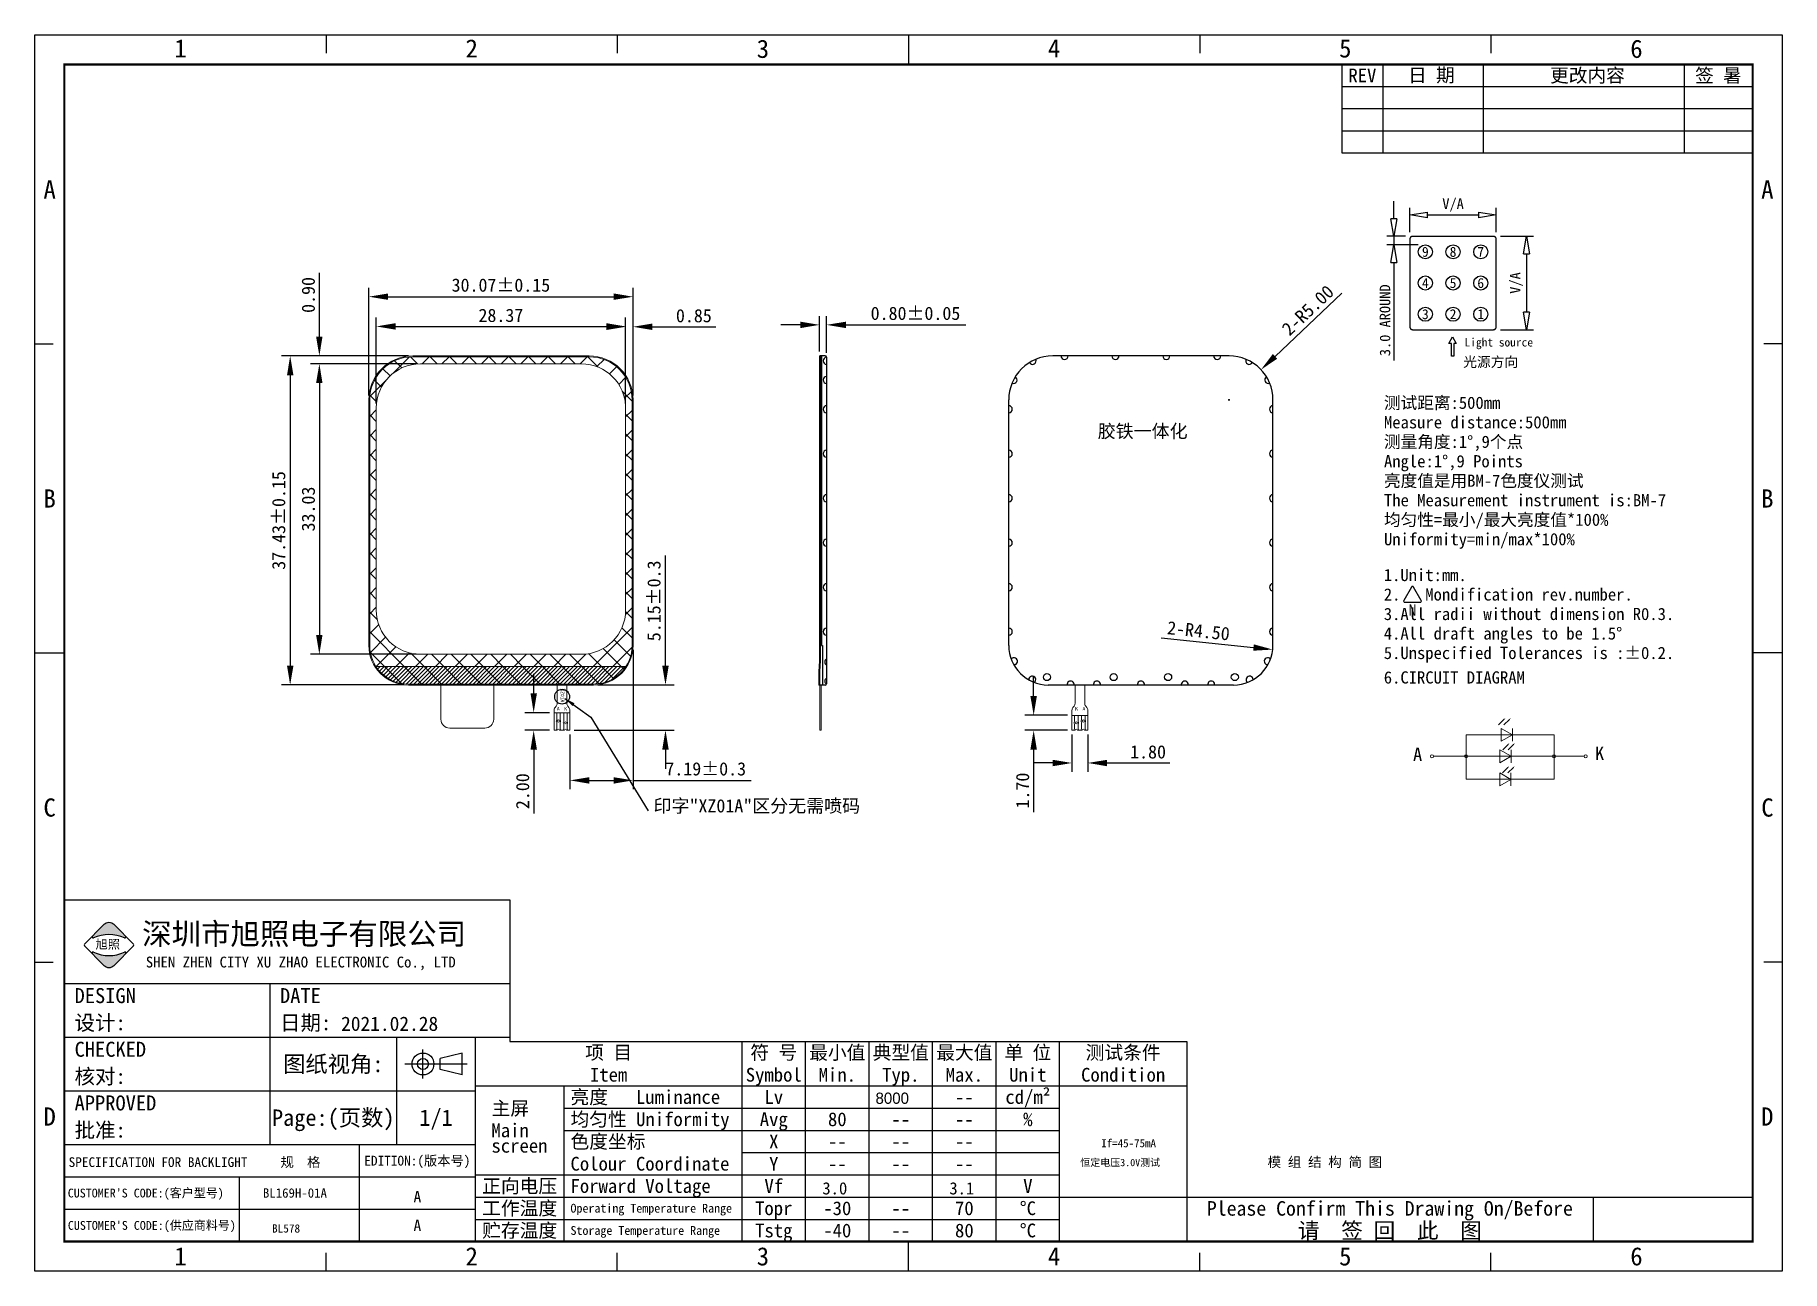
# Model space of a CAD drawing. Header units: millimetres. Extents: x 401 to 600, y 83 to 224.
import ezdxf
from ezdxf.enums import TextEntityAlignment as Align

# ---------------------------------------------------------------- set-up
doc = ezdxf.new("R2010")
doc.units = ezdxf.units.MM
doc.linetypes.add('CENTER2', pattern=[28.575, 19.05, -3.175, 3.175, -3.175])
for name, color, linetype in [('BL-Housing', 7, 'Continuous'), ('BZ', 210, 'Continuous'), ('dim', 3, 'Continuous'), ('FPC', 30, 'Continuous'), ('LED', 6, 'Continuous'), ('OBJ-FRAME', 4, 'Continuous'), ('OBJ-FRAME轮廓线层', 7, 'Continuous'), ('OBJ-TEXT', 7, 'Continuous'), ('TXT', 6, 'Continuous'), ('尺寸标注', 3, 'Continuous')]:
    doc.layers.add(name, color=color, linetype=linetype)
doc.layers.add('BLU', color=2, linetype='Continuous', lineweight=5)
doc.styles.add('Caiqm', font='')
doc.styles.add('GB_style', font='gbeitc.shx')
doc.styles.add('hj', font='')
doc.styles.get("Standard").update_dxf_attribs({"font": ''})
doc.styles.add('宋体', font='')
doc.styles.get('Caiqm').set_extended_font_data('KaiTi_GB2312')
doc.styles.get('hj').set_extended_font_data('楷体_GB2312')
doc.styles.get('Standard').set_extended_font_data('SimSun')
doc.styles.get('宋体').set_extended_font_data('NSimSun')
doc.dimstyles.new('FPD', dxfattribs={"dimscale": 0.6, "dimtxt": 4, "dimasz": 2, "dimexe": 0.8, "dimexo": 0.5, "dimtad": 1, "dimzin": 1, "dimdsep": 46, "dimtxsty": 'GB_style', "dimblk": 'CLOSEDBLANK', "dimcen": 0.09, "dimclrd": 64, "dimclre": 64, "dimadec": 0, "dimazin": 2, "dimtfac": 0.6, "dimtmove": 0, "dimatfit": 3, "dimfxl": 1, "dimtolj": 1, "dimarcsym": 0})
doc.dimstyles.new('hj', dxfattribs={"dimscale": 4, "dimtxt": 0.3, "dimasz": 0.5, "dimexe": 0.2, "dimexo": 0.2, "dimgap": 0.2, "dimtad": 1, "dimzin": 0, "dimdsep": 46, "dimtxsty": 'hj', "dimblk": 'CLOSEDBLANK', "dimcen": 0.141421, "dimadec": 0, "dimazin": 0, "dimtfac": 1, "dimtmove": 0, "dimatfit": 3, "dimldrblk": 'CLOSEDBLANK', "dimfxl": 0.2, "dimtolj": 1, "dimtzin": 0, "dimarcsym": 0})
doc.dimstyles.get("Standard").update_dxf_attribs({"dimtxt": 3, "dimasz": 2.2, "dimexe": 1, "dimexo": 0.5, "dimgap": 0.5, "dimtad": 1, "dimzin": 1, "dimdsep": 46, "dimtxsty": 'Standard', "dimcen": 0.09, "dimclrd": 3, "dimclre": 3, "dimclrt": 3, "dimadec": 0, "dimazin": 0, "dimtp": 0.01, "dimtm": 0.01, "dimtfac": 1, "dimtofl": 0, "dimtmove": 0, "dimatfit": 3, "dimfxl": 1, "dimtolj": 1, "dimtzin": 0, "dimarcsym": 0})

# ---------------------------------------------------------------- blocks, each defined once
blk = doc.blocks.new('_ClosedBlank')
at = {"layer": 'dim', "color": 0, "linetype": 'Continuous', "lineweight": -2}
for p, q in [((-1, 0.167), (0, 0)), ((-1, 0.167), (-1, -0.167)), ((0, 0), (-1, -0.167))]:
    blk.add_line(p, q, dxfattribs=at)
blk = doc.blocks.new('*D2')
at = {"color": 0, "linetype": 'ByBlock', "lineweight": -2}
for p, q in [((555.37, 203.12), (555.37, 205.12)), ((556.71, 201.12), (554.57, 201.12)), ((555.37, 201.12), (555.37, 200.16)), ((558.15, 200.16), (554.57, 200.16)), ((555.37, 198.16), (555.37, 186.98))]:
    blk.add_line(p, q, dxfattribs=at)
at = {"layer": 'Defpoints', "color": 0, "linetype": 'ByBlock'}
for p in [(557.51, 201.12), (555.37, 200.16), (558.95, 200.16)]:
    blk.add_point(p, dxfattribs=at)
at = {"color": 0, "linetype": 'ByBlock', "lineweight": -2, "xscale": 2, "yscale": 2, "zscale": 2}
for p, rotation in [((555.37, 201.12), 270), ((555.37, 200.16), 90)]:
    blk.add_blockref('_ClosedBlank', p, dxfattribs=dict(at, rotation=rotation))
at = {"color": 0, "linetype": 'ByBlock', "insert": (554.37, 191.57), "char_height": 1.2, "attachment_point": 5, "rotation": 90, "style": '宋体'}
blk.add_mtext('\\A1;3.0 AROUND', dxfattribs=at)
blk = doc.blocks.new('*D3')
at = {"color": 0, "linetype": 'ByBlock', "lineweight": -2}
for p, q in [((557.19, 201.6), (557.19, 204.35)), ((559.19, 203.55), (565.02, 203.55)), ((567.02, 201.6), (567.02, 204.35))]:
    blk.add_line(p, q, dxfattribs=at)
at = {"layer": 'Defpoints', "color": 0, "linetype": 'ByBlock'}
for p in [(567.02, 203.55), (557.19, 200.8), (567.02, 200.8)]:
    blk.add_point(p, dxfattribs=at)
at = {"color": 0, "linetype": 'ByBlock', "lineweight": -2, "xscale": 2, "yscale": 2, "zscale": 2, "rotation": 180}
blk.add_blockref('_ClosedBlank', (557.19, 203.55), dxfattribs=at)
at = {"color": 0, "linetype": 'ByBlock', "lineweight": -2, "xscale": 2, "yscale": 2, "zscale": 2}
blk.add_blockref('_ClosedBlank', (567.02, 203.55), dxfattribs=at)
at = {"color": 0, "linetype": 'ByBlock', "insert": (562.11, 204.68), "char_height": 1.2, "attachment_point": 5, "style": '宋体'}
blk.add_mtext('\\A1;V/A', dxfattribs=at)
blk = doc.blocks.new('*D4')
at = {"color": 0, "linetype": 'ByBlock', "lineweight": -2}
for p, q in [((567.5, 201.12), (571.26, 201.12)), ((570.46, 199.12), (570.46, 192.5)), ((567.5, 190.5), (571.26, 190.5))]:
    blk.add_line(p, q, dxfattribs=at)
at = {"layer": 'Defpoints', "color": 0, "linetype": 'ByBlock'}
for p in [(566.7, 201.12), (566.7, 190.5), (570.46, 190.5)]:
    blk.add_point(p, dxfattribs=at)
at = {"color": 0, "linetype": 'ByBlock', "lineweight": -2, "xscale": 2, "yscale": 2, "zscale": 2}
for p, rotation in [((570.46, 201.12), 90), ((570.46, 190.5), 270)]:
    blk.add_blockref('_ClosedBlank', p, dxfattribs=dict(at, rotation=rotation))
at = {"color": 0, "linetype": 'ByBlock', "insert": (569.33, 195.81), "char_height": 1.2, "attachment_point": 5, "rotation": 90, "style": '宋体'}
blk.add_mtext('\\A1;V/A', dxfattribs=at)
blk = doc.blocks.new('xz')
at = {"layer": 'dim'}
h = blk.add_hatch(color=1, dxfattribs=at)
h.set_gradient(color1=(255, 0, 0), color2=(0, 0, 255), tint=1, name='INVSPHERICAL')
h.paths.add_polyline_path([(-326.91, 870.28, 0.841684), (-327.12, 869.97), (-325.07, 867.92, 0.414214), (-323.26, 867.92), (-321.21, 869.97, 0.841684), (-321.43, 870.28, -0.224875)])
h.paths.add_polyline_path([(-323.26, 875.16, 0.414214), (-325.07, 875.16), (-327.12, 873.11, 0.841684), (-326.91, 872.8, -0.224875), (-321.43, 872.8, 0.841684), (-321.21, 873.11)])
at = {"layer": 'dim', "color": 5}
for p, q in [((-328.47, 871.76), (-325.07, 875.16)), ((-323.26, 875.16), (-319.87, 871.76)), ((-325.07, 867.92), (-328.47, 871.31)), ((-319.87, 871.31), (-323.26, 867.92))]:
    blk.add_line(p, q, dxfattribs=at)
for centre, radius, start, end in [((-326.99, 872.97), 0.192, 135, 295.3471), ((-324.17, 867.01), 6.4, 64.6529, 115.3471), ((-324.17, 874.25), 1.28, 45, 135), ((-321.34, 872.97), 0.192, 244.6529, 45), ((-328.24, 871.54), 0.32, 135, 225), ((-326.99, 870.11), 0.192, 64.6529, 225), ((-324.17, 876.06), 6.4, 244.6529, 295.3471), ((-321.34, 870.11), 0.192, 315, 115.3471), ((-320.09, 871.54), 0.32, 315, 45), ((-324.17, 868.82), 1.28, 225, 315)]:
    blk.add_arc(centre, radius, start, end, dxfattribs=at)
at = {"layer": 'dim', "color": 1, "insert": (-326.57, 872.48), "char_height": 1.6, "width": 6.1358, "attachment_point": 1}
blk.add_mtext('{\\fSimSun|b0|i0|c134|p2;旭照}', dxfattribs=at)
at = {"layer": '尺寸标注', "color": 4, "attachment_point": 1, "style": 'Caiqm'}
for s, insert, char_height, width in [('深圳市旭照电子有限公司', (-318.28, 875.44), 3.84, 75.8101), ('{\\fSimSun|b0|i0|c134|p2;SHEN ZHEN CITY XU ZHAO ELECTRONIC Co., LTD}', (-317.63, 869.47), 1.9291, 68.2713)]:
    blk.add_mtext(s, dxfattribs=dict(at, insert=insert, char_height=char_height, width=width))
blk = doc.blocks.new('*D5')
at = {"color": 3, "lineweight": -2}
for p, q in [((549.45, 194.64), (541.85, 187.46)), ((536.53, 182.52), (536.71, 182.52)), ((536.62, 182.43), (536.62, 182.61))]:
    blk.add_line(p, q, dxfattribs=at)
at = {"color": 3}
blk.add_solid([(541.6, 187.73), (542.1, 187.2), (540.25, 185.95)], dxfattribs=at)
at = {"layer": 'Defpoints', "color": 0}
for p in [(540.25, 185.95), (536.62, 182.52)]:
    blk.add_point(p, dxfattribs=at)
at = {"color": 3, "insert": (545.59, 192.71), "char_height": 1.5, "attachment_point": 5, "rotation": 43.3784, "style": '宋体'}
blk.add_mtext('\\A1;2-R5.00', dxfattribs=at)
blk = doc.blocks.new('*D6')
at = {"color": 3, "lineweight": -2}
for p, q in [((438.72, 183.02), (438.72, 195.25)), ((468.79, 183.02), (468.79, 195.25)), ((440.92, 194.25), (466.59, 194.25))]:
    blk.add_line(p, q, dxfattribs=at)
at = {"color": 3}
for points in [[(440.92, 194.62), (440.92, 193.89), (438.72, 194.25)], [(466.59, 194.62), (466.59, 193.89), (468.79, 194.25)]]:
    blk.add_solid(points, dxfattribs=at)
at = {"layer": 'Defpoints', "color": 0}
for p in [(468.79, 194.25), (438.72, 182.52), (468.79, 182.52)]:
    blk.add_point(p, dxfattribs=at)
at = {"color": 3, "insert": (453.75, 195.56), "char_height": 1.5, "attachment_point": 5, "style": '宋体'}
blk.add_mtext('\\A1;30.07%%P0.15', dxfattribs=at)
blk = doc.blocks.new('*D7')
at = {"color": 3, "lineweight": -2}
for p, q in [((443.22, 187.52), (428.77, 187.52)), ((429.77, 185.32), (429.77, 152.29)), ((442.72, 150.09), (428.77, 150.09))]:
    blk.add_line(p, q, dxfattribs=at)
at = {"color": 3}
for points in [[(429.41, 185.32), (430.14, 185.32), (429.77, 187.52)], [(429.41, 152.29), (430.14, 152.29), (429.77, 150.09)]]:
    blk.add_solid(points, dxfattribs=at)
at = {"layer": 'Defpoints', "color": 0}
for p in [(443.72, 187.52), (429.77, 150.09), (443.22, 150.09)]:
    blk.add_point(p, dxfattribs=at)
at = {"color": 3, "insert": (428.47, 168.8), "char_height": 1.5, "attachment_point": 5, "rotation": 90, "style": '宋体'}
blk.add_mtext('\\A1;37.43%%P0.15', dxfattribs=at)
blk = doc.blocks.new('*D8')
at = {"color": 3, "lineweight": -2}
for p, q in [((439.57, 182.1), (439.57, 191.87)), ((467.94, 182.1), (467.94, 191.87)), ((441.77, 190.87), (465.74, 190.87))]:
    blk.add_line(p, q, dxfattribs=at)
at = {"color": 3}
for points in [[(441.77, 191.24), (441.77, 190.5), (439.57, 190.87)], [(465.74, 191.24), (465.74, 190.5), (467.94, 190.87)]]:
    blk.add_solid(points, dxfattribs=at)
at = {"layer": 'Defpoints', "color": 0}
for p in [(467.94, 190.87), (439.57, 181.6), (467.94, 181.6)]:
    blk.add_point(p, dxfattribs=at)
at = {"color": 3, "insert": (453.75, 192.12), "char_height": 1.5, "attachment_point": 5, "style": '宋体'}
blk.add_mtext('\\A1;28.37', dxfattribs=at)
blk = doc.blocks.new('*D9')
at = {"color": 3, "lineweight": -2}
for p, q in [((444.09, 186.62), (432.09, 186.62)), ((433.09, 184.42), (433.09, 155.78)), ((444.09, 153.58), (432.09, 153.58))]:
    blk.add_line(p, q, dxfattribs=at)
at = {"color": 3}
for points in [[(432.72, 184.42), (433.45, 184.42), (433.09, 186.62)], [(432.72, 155.78), (433.45, 155.78), (433.09, 153.58)]]:
    blk.add_solid(points, dxfattribs=at)
at = {"layer": 'Defpoints', "color": 0}
for p in [(444.59, 186.62), (433.09, 153.58), (444.59, 153.58)]:
    blk.add_point(p, dxfattribs=at)
at = {"color": 3, "insert": (431.84, 170.1), "char_height": 1.5, "attachment_point": 5, "rotation": 90, "style": '宋体'}
blk.add_mtext('\\A1;33.03', dxfattribs=at)
blk = doc.blocks.new('*D10')
at = {"color": 3, "lineweight": -2}
for p, q in [((467.94, 182.1), (467.94, 191.83)), ((468.79, 183.02), (468.79, 191.83)), ((465.74, 190.83), (463.54, 190.83)), ((470.99, 190.83), (478.22, 190.83))]:
    blk.add_line(p, q, dxfattribs=at)
at = {"color": 3}
for points in [[(465.74, 191.2), (465.74, 190.46), (467.94, 190.83)], [(470.99, 191.2), (470.99, 190.46), (468.79, 190.83)]]:
    blk.add_solid(points, dxfattribs=at)
at = {"layer": 'Defpoints', "color": 0}
for p in [(468.79, 190.83), (467.94, 181.6), (468.79, 182.52)]:
    blk.add_point(p, dxfattribs=at)
at = {"color": 3, "insert": (475.71, 192.08), "char_height": 1.5, "attachment_point": 5, "style": '宋体'}
blk.add_mtext('\\A1;0.85', dxfattribs=at)
blk = doc.blocks.new('*D11')
at = {"color": 3, "lineweight": -2}
for p, q in [((433.09, 189.72), (433.09, 196.97)), ((443.22, 187.52), (432.09, 187.52)), ((444.09, 186.62), (432.09, 186.62)), ((433.09, 184.42), (433.09, 182.22))]:
    blk.add_line(p, q, dxfattribs=at)
at = {"color": 3}
for points in [[(432.72, 189.72), (433.45, 189.72), (433.09, 187.52)], [(432.72, 184.42), (433.45, 184.42), (433.09, 186.62)]]:
    blk.add_solid(points, dxfattribs=at)
at = {"layer": 'Defpoints', "color": 0}
for p in [(433.09, 187.52), (443.72, 187.52), (444.59, 186.62)]:
    blk.add_point(p, dxfattribs=at)
at = {"color": 3, "insert": (431.84, 194.45), "char_height": 1.5, "attachment_point": 5, "rotation": 90, "style": '宋体'}
blk.add_mtext('\\A1;0.90', dxfattribs=at)
blk = doc.blocks.new('*D12')
at = {"color": 3, "lineweight": -2}
for p, q in [((468.79, 154.09), (468.79, 138.24)), ((461.6, 144.44), (461.6, 138.24)), ((463.8, 139.24), (466.59, 139.24)), ((468.79, 139.24), (482.22, 139.24))]:
    blk.add_line(p, q, dxfattribs=at)
at = {"color": 3}
for points in [[(463.8, 139.6), (463.8, 138.87), (461.6, 139.24)], [(466.59, 139.6), (466.59, 138.87), (468.79, 139.24)]]:
    blk.add_solid(points, dxfattribs=at)
at = {"layer": 'Defpoints', "color": 0}
for p in [(468.79, 154.59), (461.6, 144.94), (468.79, 139.24)]:
    blk.add_point(p, dxfattribs=at)
at = {"color": 3, "insert": (477.06, 140.54), "char_height": 1.5, "attachment_point": 5, "style": '宋体'}
blk.add_mtext('\\A1;7.19%%P0.3', dxfattribs=at)
blk = doc.blocks.new('*D13')
at = {"color": 3, "lineweight": -2}
for p, q in [((472.48, 152.29), (472.48, 164.83)), ((464.79, 150.09), (473.48, 150.09)), ((462.1, 144.94), (473.48, 144.94)), ((472.48, 142.74), (472.48, 140.54))]:
    blk.add_line(p, q, dxfattribs=at)
at = {"color": 3}
for points in [[(472.11, 152.29), (472.85, 152.29), (472.48, 150.09)], [(472.11, 142.74), (472.85, 142.74), (472.48, 144.94)]]:
    blk.add_solid(points, dxfattribs=at)
at = {"layer": 'Defpoints', "color": 0}
for p in [(464.29, 150.09), (472.48, 150.09), (461.6, 144.94)]:
    blk.add_point(p, dxfattribs=at)
at = {"color": 3, "insert": (471.18, 159.66), "char_height": 1.5, "attachment_point": 5, "rotation": 90, "style": '宋体'}
blk.add_mtext('\\A1;5.15%%P0.3', dxfattribs=at)
blk = doc.blocks.new('*D14')
at = {"color": 3, "lineweight": -2}
for p, q in [((457.48, 149.14), (457.48, 151.34)), ((459.3, 146.94), (456.48, 146.94)), ((459.3, 144.94), (456.48, 144.94)), ((457.48, 142.74), (457.48, 135.49))]:
    blk.add_line(p, q, dxfattribs=at)
at = {"color": 3}
for points in [[(457.12, 149.14), (457.85, 149.14), (457.48, 146.94)], [(457.12, 142.74), (457.85, 142.74), (457.48, 144.94)]]:
    blk.add_solid(points, dxfattribs=at)
at = {"layer": 'Defpoints', "color": 0}
for p in [(459.8, 146.94), (457.48, 144.94), (459.8, 144.94)]:
    blk.add_point(p, dxfattribs=at)
at = {"color": 3, "insert": (456.23, 138.01), "char_height": 1.5, "attachment_point": 5, "rotation": 90, "style": '宋体'}
blk.add_mtext('\\A1;2.00', dxfattribs=at)
blk = doc.blocks.new('*D15')
at = {"color": 3, "lineweight": -2}
for p, q in [((514.38, 148.84), (514.38, 151.04)), ((518.24, 146.64), (513.38, 146.64)), ((518.24, 144.94), (513.38, 144.94)), ((514.38, 142.74), (514.38, 135.62))]:
    blk.add_line(p, q, dxfattribs=at)
at = {"color": 3}
for points in [[(514.01, 148.84), (514.75, 148.84), (514.38, 146.64)], [(514.01, 142.74), (514.75, 142.74), (514.38, 144.94)]]:
    blk.add_solid(points, dxfattribs=at)
at = {"layer": 'Defpoints', "color": 0}
for p in [(518.74, 146.64), (514.38, 144.94), (518.74, 144.94)]:
    blk.add_point(p, dxfattribs=at)
at = {"color": 3, "insert": (513.13, 138.08), "char_height": 1.5, "attachment_point": 5, "rotation": 90, "style": '宋体'}
blk.add_mtext('\\A1;1.70', dxfattribs=at)
blk = doc.blocks.new('*D16')
at = {"color": 3, "lineweight": -2}
for p, q in [((518.74, 144.44), (518.74, 140.22)), ((520.54, 144.44), (520.54, 140.22)), ((516.54, 141.22), (514.34, 141.22)), ((522.74, 141.22), (529.86, 141.22))]:
    blk.add_line(p, q, dxfattribs=at)
at = {"color": 3}
for points in [[(516.54, 141.58), (516.54, 140.85), (518.74, 141.22)], [(522.74, 141.58), (522.74, 140.85), (520.54, 141.22)]]:
    blk.add_solid(points, dxfattribs=at)
at = {"layer": 'Defpoints', "color": 0}
for p in [(518.74, 144.94), (520.54, 144.94), (520.54, 141.22)]:
    blk.add_point(p, dxfattribs=at)
at = {"color": 3, "insert": (527.4, 142.47), "char_height": 1.5, "attachment_point": 5, "style": '宋体'}
blk.add_mtext('\\A1;1.80', dxfattribs=at)
blk = doc.blocks.new('*D17')
at = {"color": 3, "lineweight": -2}
for p, q in [((487.82, 191.05), (485.62, 191.05)), ((490.02, 188.02), (490.02, 192.05)), ((490.81, 187.87), (490.81, 192.05)), ((493.01, 191.05), (506.65, 191.05))]:
    blk.add_line(p, q, dxfattribs=at)
at = {"color": 3}
for points in [[(487.82, 191.41), (487.82, 190.68), (490.02, 191.05)], [(493.01, 191.41), (493.01, 190.68), (490.81, 191.05)]]:
    blk.add_solid(points, dxfattribs=at)
at = {"layer": 'Defpoints', "color": 0}
for p in [(490.81, 191.05), (490.02, 187.52), (490.81, 187.37)]:
    blk.add_point(p, dxfattribs=at)
at = {"color": 3, "insert": (500.93, 192.35), "char_height": 1.5, "attachment_point": 5, "style": '宋体'}
blk.add_mtext('\\A1;0.80%%P0.05', dxfattribs=at)
blk = doc.blocks.new('*D18')
at = {"color": 3, "lineweight": -2}
blk.add_line((528.9, 155.44), (539.41, 154.35), dxfattribs=at)
at = {"color": 3}
blk.add_solid([(539.44, 154.71), (539.37, 153.99), (541.59, 154.12)], dxfattribs=at)
at = {"layer": 'Defpoints', "color": 0}
for p in [(537.12, 154.59), (541.59, 154.12)]:
    blk.add_point(p, dxfattribs=at)
at = {"color": 3, "insert": (533.14, 156.25), "char_height": 1.5, "attachment_point": 5, "rotation": 354.101}
blk.add_mtext('\\A1;2-R4.50', dxfattribs=at)

msp = doc.modelspace()

# ---------------------------------------------------------------- hatches: boundary and pattern name
h = msp.add_hatch()
h.set_pattern_fill('ANSI31', color=256, scale=0.5, style=0)
h.paths.add_polyline_path([(467.977, 152.187), (439.532, 152.187, 0.2537088), (443.219, 150.187), (464.289, 150.187, 0.2537088)])
at = {"layer": 'BLU', "ltscale": 5}
h = msp.add_hatch(dxfattribs=at)
h.set_pattern_fill('ANSI37', color=256, scale=0.5, style=0)
h.paths.add_polyline_path([(467.977, 152.187, 0.1452414), (468.689, 154.587), (468.689, 182.517, 0.4142136), (463.789, 187.417), (443.719, 187.417, 0.4142136), (438.819, 182.517), (438.819, 154.587, 0.1452414), (439.532, 152.187)])
h.paths.add_polyline_path([(444.588, 153.583, -0.4142136), (439.568, 158.603), (439.568, 181.597, -0.4142136), (444.588, 186.617), (462.92, 186.617, -0.4142136), (467.94, 181.597), (467.94, 158.603, -0.4142136), (462.92, 153.583)], flags=16)
h = msp.add_hatch(dxfattribs=at)
h.set_pattern_fill('ANSI37', color=256, scale=0.5, style=0)
h.paths.add_polyline_path([(439.532, 152.187, 0.2537088), (443.219, 150.187), (464.289, 150.187, 0.2537088), (467.977, 152.187)])
h = msp.add_hatch(dxfattribs=at)
h.set_pattern_fill('ANSI31', color=256, scale=0.1, style=0)
h.paths.add_polyline_path([(464.289, 150.187, 0.2537088), (467.977, 152.187), (439.532, 152.187, 0.2537088), (443.219, 150.187)])

# ---------------------------------------------------------------- linework, layer by layer
at = {"color": 0, "linetype": 'ByBlock'}
for p, q in [((433.861, 224.02), (433.861, 221.945)), ((466.999, 224.02), (466.999, 221.945)), ((500.137, 224.02), (500.137, 220.673)), ((533.275, 224.02), (533.275, 221.945)), ((566.413, 224.02), (566.413, 221.945)), ((596.203, 220.673), (596.203, 213.309)), ((549.447, 218.156), (596.203, 218.156)), ((549.447, 215.638), (596.203, 215.638)), ((549.447, 213.121), (596.203, 213.121)), ((549.447, 210.604), (596.203, 210.604)), ((400.723, 188.874), (402.792, 188.874)), ((599.55, 188.874), (597.482, 188.874)), ((400.723, 153.728), (404.071, 153.728)), ((599.55, 153.728), (596.203, 153.728)), ((404.071, 125.665), (454.767, 125.665)), ((454.767, 125.665), (454.765, 109.555)), ((400.723, 118.581), (402.792, 118.581)), ((599.55, 118.581), (597.482, 118.581)), ((404.071, 109.555), (404.071, 86.782)), ((441.898, 97.828), (441.898, 110.036)), ((450.827, 110.036), (450.827, 86.782)), ((454.765, 109.555), (454.765, 109.555)), ((454.765, 109.555), (454.765, 109.555)), ((454.765, 109.555), (454.765, 109.555)), ((454.765, 109.555), (531.795, 109.555)), ((481.19, 86.782), (481.19, 109.555)), ((488.419, 86.782), (488.419, 109.555)), ((510.107, 86.782), (510.107, 109.555)), ((517.336, 86.782), (517.336, 109.555)), ((531.795, 109.555), (531.795, 91.819)), ((450.827, 104.494), (531.795, 104.494)), ((460.948, 86.782), (460.948, 104.494)), ((460.948, 101.964), (517.336, 101.964)), ((460.948, 99.434), (517.336, 99.434)), ((404.071, 97.828), (450.827, 97.828)), ((481.19, 96.903), (517.336, 96.903)), ((404.071, 94.146), (450.827, 94.146)), ((450.827, 94.373), (517.336, 94.373)), ((450.827, 91.843), (531.795, 91.843)), ((531.795, 91.819), (564.739, 91.831)), ((578.041, 91.819), (578.041, 86.782)), ((404.071, 90.464), (450.827, 90.464)), ((450.827, 89.313), (517.336, 89.313)), ((433.861, 83.435), (433.861, 85.51)), ((466.999, 83.435), (466.999, 85.51)), ((500.137, 83.435), (500.137, 86.782)), ((533.275, 83.435), (533.275, 85.51)), ((566.413, 83.435), (566.413, 85.51))]:
    msp.add_line(p, q, dxfattribs=at)
at = {"color": 0}
for p, q in [((549.447, 220.673), (549.447, 210.604)), ((554.133, 220.673), (554.133, 210.604)), ((565.549, 220.673), (565.549, 210.604)), ((588.408, 220.673), (588.408, 210.604)), ((588.408, 220.673), (588.408, 210.604)), ((404.071, 116.14), (432.362, 116.14)), ((404.071, 116.14), (454.765, 116.14)), ((427.449, 116.14), (427.449, 97.828)), ((404.071, 110.036), (454.765, 110.036)), ((444.881, 105.329), (444.881, 108.639)), ((449.326, 108.225), (446.844, 107.605)), ((446.844, 106.364), (446.844, 107.605)), ((449.326, 105.743), (449.326, 108.225)), ((442.805, 106.984), (449.919, 106.984)), ((449.326, 105.743), (446.844, 106.364)), ((404.071, 103.932), (450.827, 103.932)), ((437.665, 86.782), (437.665, 97.828)), ((423.992, 86.782), (423.992, 94.146)), ((531.795, 91.819), (531.795, 86.782)), ((564.739, 91.831), (596.203, 91.819))]:
    msp.add_line(p, q, dxfattribs=at)
at = {"color": 4, "linetype": 'ByBlock'}
for p, q in [((495.648, 86.782), (495.648, 109.555)), ((502.878, 86.782), (502.878, 109.555))]:
    msp.add_line(p, q, dxfattribs=at)
at = {"color": 0, "linetype": 'ByBlock'}
msp.add_lwpolyline([(400.723, 224.02), (599.55, 224.02), (599.55, 83.435), (400.723, 83.435)], close=True, dxfattribs=at)
at = {"color": 0, "const_width": 0.254}
msp.add_lwpolyline([(404.071, 86.782), (596.203, 86.782), (596.203, 220.673), (404.071, 220.673), (404.071, 86.782)], dxfattribs=at)
at = {"color": 0, "linetype": 'CENTER2'}
msp.add_lwpolyline([(557.513, 190.501), (566.7, 190.501, 0.4142136), (567.021, 190.821), (567.021, 200.796, 0.4142136), (566.7, 201.116), (557.513, 201.116, 0.4142136), (557.193, 200.796), (557.193, 190.821, 0.4142136)], format="xyb", close=True, dxfattribs=at)
at = {"color": 0}
msp.add_lwpolyline([(562.472, 188.939), (562.181, 188.939), (562.181, 187.471), (561.919, 187.471), (561.919, 188.939), (561.628, 188.939), (562.05, 189.68)], close=True, dxfattribs=at)
msp.add_lwpolyline([(556.613, 159.499), (558.373, 159.499, 0.5773503), (558.495, 159.71), (557.615, 161.234, 0.5773503), (557.371, 161.234), (556.491, 159.71, 0.5773503)], format="xyb", close=True, dxfattribs=at)
at = {"color": 0, "linetype": 'ByBlock', "const_width": 0.167}
msp.add_lwpolyline([(596.203, 126.63), (596.203, 91.819)], dxfattribs=at)
for centre in [(558.955, 199.355), (562.107, 199.355), (565.259, 199.355), (558.955, 195.809), (562.107, 195.809), (565.259, 195.809)]:
    msp.add_circle(centre, 0.801)
at = {"color": 0}
for centre, radius in [((558.955, 192.263), 0.801), ((562.107, 192.263), 0.801), ((565.259, 192.263), 0.801), ((444.881, 106.984), 1.241), ((444.881, 106.984), 0.621)]:
    msp.add_circle(centre, radius, dxfattribs=at)
at = {"color": 1, "linetype": 'Continuous'}
msp.add_circle((460.719, 148.76), 0.845, dxfattribs=at)
at = {"layer": 'BL-Housing', "color": 0, "lineweight": 5}
for p, q in [((443.719, 187.517), (463.789, 187.517)), ((438.719, 154.587), (438.719, 182.517)), ((468.789, 154.587), (468.789, 182.517)), ((443.219, 150.087), (464.289, 150.087))]:
    msp.add_line(p, q, dxfattribs=at)
at = {"layer": 'BL-Housing'}
for p, q in [((490.075, 187.517), (490.075, 152.837)), ((490.225, 187.517), (490.075, 187.517)), ((490.075, 152.837), (490.005, 151.637)), ((490.005, 151.637), (490.005, 150.087)), ((490.335, 150.087), (490.005, 150.087))]:
    msp.add_line(p, q, dxfattribs=at)
at = {"layer": 'BL-Housing', "color": 0, "lineweight": 5}
for centre, radius, start, end in [((443.719, 182.517), 5, 90, 180), ((463.789, 182.517), 5, 0, 90), ((443.219, 154.587), 4.5, 180, 270), ((464.289, 154.587), 4.5, 270, 0)]:
    msp.add_arc(centre, radius, start, end, dxfattribs=at)
at = {"layer": 'BLU', "lineweight": 5}
msp.add_line((443.719, 187.417), (463.789, 187.417), dxfattribs=at)
at = {"layer": 'BLU', "ltscale": 5}
for p, q in [((490.02, 187.517), (490.01, 152.837)), ((490.02, 187.517), (490.075, 187.517)), ((444.588, 186.617), (462.92, 186.617)), ((438.819, 154.587), (438.819, 182.517)), ((439.568, 181.597), (439.568, 158.603)), ((467.94, 181.597), (467.94, 158.603)), ((468.689, 154.587), (468.689, 182.517)), ((444.588, 153.583), (462.92, 153.583)), ((439.532, 152.187), (467.977, 152.187)), ((490.01, 152.84), (489.94, 151.64)), ((489.94, 151.637), (489.94, 150.087)), ((443.219, 150.187), (464.289, 150.187)), ((446.928, 146.187), (446.928, 150.187)), ((452.928, 146.187), (452.928, 150.187)), ((490.005, 150.087), (489.94, 150.087)), ((447.928, 145.187), (451.928, 145.187))]:
    msp.add_line(p, q, dxfattribs=at)
at = {"layer": 'BLU', "lineweight": 5}
msp.add_arc((443.719, 182.517), 4.9, 90, 180, dxfattribs=at)
at = {"layer": 'BLU', "ltscale": 5}
for centre, radius, start, end in [((463.789, 182.517), 4.9, 0, 90), ((444.588, 181.597), 5.02, 90, 180), ((462.92, 181.597), 5.02, 0, 90), ((444.588, 158.603), 5.02, 180, 270), ((462.92, 158.603), 5.02, 270, 0), ((443.219, 154.587), 4.4, 180, 270), ((464.289, 154.587), 4.4, 270, 0), ((447.928, 146.187), 1, 180, 270), ((451.928, 146.187), 1, 270, 0)]:
    msp.add_arc(centre, radius, start, end, dxfattribs=at)
at = {"layer": 'BZ'}
for p, q in [((490.665, 187.517), (490.225, 187.517)), ((490.225, 187.517), (490.225, 154.587)), ((490.815, 187.367), (490.815, 150.237)), ((536.618, 187.517), (516.548, 187.517)), ((511.548, 154.587), (511.548, 182.517)), ((541.618, 154.587), (541.618, 182.517)), ((490.225, 154.587), (490.335, 154.587)), ((490.335, 154.587), (490.335, 150.087)), ((490.665, 150.087), (490.335, 150.087)), ((537.118, 150.087), (516.048, 150.087))]:
    msp.add_line(p, q, dxfattribs=at)
for centre in [(515.893, 150.987), (523.483, 150.987), (529.683, 150.987), (537.273, 150.987)]:
    msp.add_circle(centre, 0.4, dxfattribs=at)
for centre, radius, start, end in [((490.815, 186.957), 0.4, 90, 270), ((490.665, 187.367), 0.15, 0, 90), ((516.548, 182.517), 5, 90, 180), ((514.249, 186.957), 0.4, 209.68126, 25.06966), ((517.898, 187.517), 0.4, 180, 0), ((523.688, 187.517), 0.4, 180, 0), ((529.478, 187.517), 0.4, 180, 0), ((535.268, 187.517), 0.4, 180, 0), ((536.618, 182.517), 5, 0, 90), ((538.917, 186.957), 0.4, 154.93034, 330.31874), ((490.815, 184.787), 0.4, 90, 270), ((512.093, 184.787), 0.4, 245.29022, 60.70534), ((541.073, 184.787), 0.4, 119.29466, 294.70978), ((490.815, 181.452), 0.4, 90, 270), ((511.548, 181.452), 0.4, 270, 90), ((541.618, 181.452), 0.4, 90, 270), ((490.815, 176.392), 0.4, 90, 270), ((511.548, 176.392), 0.4, 270, 90), ((541.618, 176.392), 0.4, 90, 270), ((490.815, 171.332), 0.4, 90, 270), ((511.548, 171.332), 0.4, 270, 90), ((541.618, 171.332), 0.4, 90, 270), ((490.815, 166.272), 0.4, 90, 270), ((511.548, 166.272), 0.4, 270, 90), ((541.618, 166.272), 0.4, 90, 270), ((490.815, 161.212), 0.4, 90, 270), ((511.548, 161.212), 0.4, 270, 90), ((541.618, 161.212), 0.4, 90, 270), ((490.815, 156.152), 0.4, 90, 270), ((511.548, 156.152), 0.4, 270, 90), ((541.618, 156.152), 0.4, 90, 270), ((516.048, 154.587), 4.5, 180, 270), ((512.142, 152.789), 0.4, 266.99097, 142.42646), ((537.118, 154.587), 4.5, 270, 0), ((541.024, 152.789), 0.4, 37.57354, 273.00903), ((491.015, 152.706), 0.4, 120, 240), ((491.015, 150.516), 0.4, 120, 237.91658), ((490.665, 150.237), 0.15, 270, 0), ((514.216, 150.697), 0.4, 307.05915, 182.49465), ((518.583, 150.137), 0.4, 352.81924, 187.18076), ((521.583, 150.137), 0.4, 352.81924, 187.18076), ((526.583, 150.137), 0.4, 352.81924, 187.18076), ((531.583, 150.137), 0.4, 345.52249, 194.47751), ((534.583, 150.137), 0.4, 352.81924, 187.18076), ((538.951, 150.697), 0.4, 357.50535, 232.94085)]:
    msp.add_arc(centre, radius, start, end, dxfattribs=at)
at = {"layer": 'FPC', "lineweight": 5}
for p, q in [((460.148, 147.991), (460.148, 150.083)), ((461.248, 147.991), (461.248, 150.083)), ((490.055, 144.935), (490.055, 150.087)), ((490.185, 144.935), (490.185, 150.087)), ((519.09, 147.991), (519.09, 150.083)), ((520.189, 147.991), (520.189, 150.083)), ((459.798, 147.205), (459.798, 144.935)), ((459.91, 147.521), (460.036, 147.675)), ((461.486, 147.521), (461.36, 147.675)), ((461.598, 147.205), (461.598, 144.935)), ((518.74, 147.205), (518.74, 144.935)), ((518.852, 147.521), (518.977, 147.675)), ((520.427, 147.521), (520.302, 147.675)), ((520.54, 147.205), (520.54, 144.935)), ((459.798, 146.935), (461.598, 146.935)), ((460.098, 146.135), (460.098, 146.935)), ((460.098, 145.835), (460.098, 145.085)), ((460.498, 146.935), (460.498, 146.135)), ((460.498, 145.835), (460.498, 145.085)), ((460.898, 146.935), (461.298, 146.935)), ((460.898, 145.935), (460.898, 146.935)), ((460.898, 145.085), (460.898, 145.635)), ((461.298, 146.935), (461.298, 145.935)), ((461.298, 145.635), (461.298, 145.085)), ((520.54, 146.635), (518.74, 146.635)), ((519.44, 146.635), (519.04, 146.635)), ((519.04, 146.635), (519.04, 145.935)), ((519.04, 145.635), (519.04, 145.085)), ((519.44, 145.935), (519.44, 146.635)), ((519.44, 145.085), (519.44, 145.635)), ((519.84, 146.635), (519.84, 146.135)), ((519.84, 145.835), (519.84, 145.085)), ((520.24, 146.135), (520.24, 146.635)), ((520.24, 145.835), (520.24, 145.085)), ((459.798, 144.935), (460.173, 144.935)), ((461.223, 144.935), (461.598, 144.935)), ((490.055, 144.935), (490.185, 144.935)), ((519.115, 144.935), (518.74, 144.935)), ((520.54, 144.935), (520.165, 144.935))]:
    msp.add_line(p, q, dxfattribs=at)
at = {"layer": 'FPC', "lineweight": 5, "ltscale": 2}
msp.add_lwpolyline([(460.973, 144.935), (460.423, 144.935)], dxfattribs=at)
at = {"layer": 'FPC', "lineweight": 5}
msp.add_lwpolyline([(519.365, 144.935), (519.915, 144.935)], dxfattribs=at)
for centre in [(460.298, 145.985), (461.098, 145.785), (519.24, 145.785), (520.04, 145.985)]:
    msp.add_circle(centre, 0.125, dxfattribs=at)
for centre, radius, start, end in [((460.298, 147.205), 0.5, 140.84611, 180), ((459.648, 147.991), 0.5, 320.84611, 0), ((461.748, 147.991), 0.5, 180, 219.15389), ((461.098, 147.205), 0.5, 0, 39.15389), ((519.24, 147.205), 0.5, 140.84611, 180), ((518.59, 147.991), 0.5, 320.84611, 360), ((520.689, 147.991), 0.5, 180, 219.15389), ((520.04, 147.205), 0.5, 360, 39.15389), ((460.298, 145.985), 0.25, 143.1301, 216.8699), ((460.298, 145.985), 0.25, 323.1301, 36.8699), ((461.098, 145.785), 0.25, 143.1301, 216.8699), ((461.098, 145.785), 0.25, 323.1301, 36.8699), ((519.24, 145.785), 0.25, 143.1301, 216.8699), ((519.24, 145.785), 0.25, 323.1301, 36.8699), ((520.04, 145.985), 0.25, 143.1301, 216.8699), ((520.04, 145.985), 0.25, 323.1301, 36.8699), ((460.298, 144.935), 0.25, 143.1301, 180), ((460.298, 144.935), 0.125, 0, 180), ((460.298, 144.935), 0.25, 0, 36.8699), ((461.098, 144.935), 0.25, 143.1301, 180), ((461.098, 144.935), 0.125, 0, 180), ((461.098, 144.935), 0.25, 0, 36.8699), ((519.24, 144.935), 0.25, 143.1301, 180), ((519.24, 144.935), 0.125, 360, 180), ((519.24, 144.935), 0.25, 360, 36.8699), ((520.04, 144.935), 0.25, 143.1301, 180), ((520.04, 144.935), 0.125, 360, 180), ((520.04, 144.935), 0.25, 360, 36.8699)]:
    msp.add_arc(centre, radius, start, end, dxfattribs=at)
at = {"layer": 'LED', "lineweight": 0}
for p, q in [((567.593, 145.159), (567.593, 143.698)), ((568.858, 144.429), (567.593, 145.159)), ((568.858, 145.159), (568.858, 143.698)), ((563.596, 144.429), (563.596, 139.393)), ((563.596, 144.429), (573.6, 144.429)), ((568.858, 144.429), (567.593, 143.698)), ((573.6, 144.429), (573.6, 139.393)), ((559.881, 141.979), (577.027, 141.979)), ((567.445, 142.709), (567.445, 141.249)), ((568.71, 141.979), (567.445, 142.709)), ((568.71, 141.979), (567.445, 141.249)), ((568.71, 142.709), (568.71, 141.249)), ((563.596, 139.393), (573.6, 139.393)), ((567.424, 140.083), (567.424, 138.623)), ((568.689, 139.353), (567.424, 140.083)), ((568.689, 139.353), (567.424, 138.623)), ((568.689, 140.083), (568.689, 138.623))]:
    msp.add_line(p, q, dxfattribs=at)
for points in [[(567.913, 146.185), (567.292, 145.564)], [(568.527, 146.178), (567.905, 145.557)], [(568.38, 143.335), (567.759, 142.713)], [(568.994, 143.328), (568.373, 142.707)], [(568.359, 140.709), (567.738, 140.087)], [(568.973, 140.702), (568.352, 140.081)]]:
    msp.add_lwpolyline(points, dxfattribs=at)
for centre, radius in [((559.71, 141.979), 0.171), ((563.596, 141.979), 0.168), ((573.6, 141.979), 0.168), ((577.197, 141.979), 0.171)]:
    msp.add_circle(centre, radius, dxfattribs=at)
for points in [[(567.885, 146.213), (568.083, 146.355), (567.941, 146.157)], [(568.499, 146.207), (568.697, 146.348), (568.555, 146.15)], [(568.352, 143.363), (568.55, 143.505), (568.409, 143.306)], [(568.966, 143.356), (569.164, 143.498), (569.022, 143.3)], [(568.331, 140.737), (568.53, 140.879), (568.388, 140.68)], [(568.945, 140.73), (569.143, 140.872), (569.002, 140.674)]]:
    msp.add_solid(points, dxfattribs=at)

# ---------------------------------------------------------------- block references
at = {"layer": 'dim', "color": 1, "xscale": 0.6399999999998727, "yscale": 0.6400000000001, "zscale": 0.6399999999999637}
msp.add_blockref('xz', (616.619, -437.268), dxfattribs=at)

# ---------------------------------------------------------------- texts
at = {"color": 0, "linetype": 'ByBlock', "style": '宋体'}
for s, height, p in [('1', 2.069, (417.292, 222.492)), ('2', 2.069, (450.43, 222.492)), ('3', 2.069, (483.568, 222.447)), ('4', 2.069, (516.706, 222.492)), ('5', 2.069, (549.844, 222.492)), ('6', 2.069, (582.981, 222.447)), ('REV', 1.5553, (551.79, 219.414)), ('日 期', 1.5553, (559.647, 219.457)), (' 更改内容', 1.5553, (576.878, 219.425)), ('签 暑', 1.5553, (592.305, 219.414)), ('A', 2.069, (402.397, 206.447)), ('A', 2.069, (597.877, 206.447)), ('9', 1.131, (558.955, 199.355)), ('8', 1.131, (562.107, 199.355)), ('7', 1.131, (565.259, 199.355)), ('4', 1.131, (558.955, 195.809)), ('5', 1.131, (562.107, 195.809)), ('6', 1.131, (565.259, 195.809)), ('3', 1.131, (558.955, 192.263)), ('2', 1.131, (562.107, 192.263)), ('1', 1.131, (565.259, 192.263)), ('B', 2.069, (402.397, 171.301)), ('B', 2.069, (597.877, 171.301)), ('C', 2.069, (402.397, 136.154)), ('C', 2.069, (597.888, 136.154)), ('图纸视角:', 1.8617, (434.673, 106.984)), ('D', 2.069, (402.397, 101.008)), ('Page:(页数)', 1.8617, (434.673, 100.88)), ('1/1', 1.8617, (446.362, 100.88)), ('D', 2.069, (597.866, 101.008)), ('SPECIFICATION FOR BACKLIGHT     规  格', 1.10803, (418.88, 95.822)), ('EDITION:(版本号)', 1.10803, (444.246, 95.987)), ('模 组 结 构 简 图', 1.1253, (547.523, 95.831)), ("CUSTOMER'S CODE:(客户型号)", 1.00315, (413.337, 92.305)), ('A', 1.304, (444.246, 91.89)), ('Please Confirm This Drawing On/Before', 1.65488, (554.918, 90.56)), ("CUSTOMER'S CODE:(供应商料号)", 1.00315, (414.031, 88.623)), ('A', 1.304, (444.246, 88.623)), ('请  签 回  此  图', 1.80713, (554.918, 88.041)), ('1', 2.069, (417.292, 85.109)), ('2', 2.069, (450.43, 85.109)), ('3', 2.069, (483.568, 85.109)), ('4', 2.069, (516.706, 85.109)), ('5', 2.069, (549.844, 85.109)), ('6', 2.069, (582.981, 85.109))]:
    msp.add_text(s, height=height, dxfattribs=at).set_placement(p, align=Align.MIDDLE_CENTER)
at = {"color": 0, "style": '宋体'}
for s, height, p in [('Light source', 0.95481, (563.419, 188.588)), ('光源方向', 1.1458, (563.265, 186.258)), ('测试距离:500mm', 1.3882, (554.248, 181.494)), ('Measure distance:500mm', 1.38816, (554.248, 179.277)), ('测量角度:1%%D,9个点', 1.38816, (554.248, 177.061)), ('Angle:1%%D,9 Points', 1.38816, (554.248, 174.844)), ('亮度值是用BM-7色度仪测试', 1.38816, (554.248, 172.627)), ('The Measurement instrument is:BM-7', 1.38816, (554.248, 170.411)), ('均匀性=最小/最大亮度值*100%%%', 1.38816, (554.248, 168.194)), ('Uniformity=min/max*100%%%', 1.38816, (554.248, 165.978)), ('1.Unit:mm.', 1.3882, (554.227, 161.908)), ('2.   Mondification rev.number.', 1.38816, (554.227, 159.692)), ('3.All radii without dimension R0.3.', 1.38816, (554.227, 157.475)), ('4.All draft angles to be 1.5%%D', 1.38816, (554.227, 155.259)), ('5.Unspecified Tolerances is :%%P0.2.', 1.38816, (554.227, 153.042)), ('6.CIRCUIT DIAGRAM', 1.38816, (554.227, 150.255)), (' DESIGN', 1.7091, (404.071, 113.907)), (' DATE', 1.7091, (427.449, 113.907)), (' 设计: ', 1.7091, (404.071, 110.819)), (' 日期: ', 1.7091, (427.449, 110.819)), (' CHECKED', 1.7091, (404.071, 107.803)), (' 核对: ', 1.7091, (404.071, 104.715)), (' APPROVED', 1.7091, (404.071, 101.699)), (' 批准: ', 1.7091, (404.071, 98.611))]:
    msp.add_text(s, height=height, dxfattribs=at).set_placement(p)
msp.add_text('N', height=1.289, dxfattribs=at).set_placement((557.493, 158.603), align=Align.MIDDLE_CENTER)
at = {"color": 4, "linetype": 'ByBlock', "style": '宋体'}
for s, height, p in [('项 目', 1.5637, (466.008, 108.29)), ('符 号', 1.5637, (484.804, 108.29)), ('最小值', 1.5637, (492.034, 108.29)), ('典型值', 1.5637, (499.263, 108.29)), ('最大值', 1.5637, (506.492, 108.29)), ('单 位', 1.5637, (513.722, 108.29)), ('测试条件', 1.5637, (524.565, 108.29)), ('Item', 1.5637, (466.008, 105.759)), ('Symbol', 1.5637, (484.804, 105.759)), ('Min.', 1.5637, (492.034, 105.759)), ('Typ.', 1.5637, (499.263, 105.759)), ('Max.', 1.5637, (506.492, 105.759)), ('Unit', 1.5637, (513.722, 105.759)), ('Condition', 1.5637, (524.565, 105.759)), ('Lv', 1.5637, (484.804, 103.229)), ('cd/m²', 1.5637, (513.722, 103.229)), ('Avg', 1.5637, (484.804, 100.699)), ('80', 1.5637, (492.034, 100.699)), ('--', 1.5637, (506.492, 103.229)), ('%%%', 1.5637, (513.722, 100.699)), ('--', 1.5637, (499.263, 100.699)), ('--', 1.5637, (506.492, 100.699)), ('X', 1.564, (484.804, 98.169)), ('--', 1.5637, (492.034, 98.169)), ('--', 1.5637, (499.263, 98.169)), ('--', 1.5637, (506.492, 98.169)), ('Y', 1.564, (484.804, 95.638)), ('--', 1.5637, (492.034, 95.638)), ('--', 1.5637, (499.263, 95.638)), ('--', 1.5637, (506.492, 95.638)), ('正向电压', 1.5637, (455.887, 93.108)), ('Vf', 1.5637, (484.804, 93.108)), ('V', 1.564, (513.722, 93.108)), ('工作温度', 1.5637, (455.887, 90.578)), ('Topr', 1.5637, (484.804, 90.578)), ('-30', 1.5637, (492.034, 90.578)), ('--', 1.5637, (499.263, 90.578)), ('70', 1.5637, (506.492, 90.578)), ('%%DC', 1.5637, (513.722, 90.578)), ('贮存温度', 1.5637, (455.887, 88.048)), ('Tstg', 1.5637, (484.804, 88.048)), ('-40', 1.5637, (492.034, 88.048)), ('--', 1.5637, (499.263, 88.048)), ('80', 1.5637, (506.492, 88.048)), ('%%DC', 1.5637, (513.722, 88.048))]:
    msp.add_text(s, height=height, dxfattribs=at).set_placement(p, align=Align.MIDDLE_CENTER)
for s, height, p in [('亮度   Luminance', 1.56369, (461.671, 103.229)), ('主屏', 1.5637, (452.694, 101.938)), ('均匀性 Uniformity', 1.56369, (461.671, 100.699)), ('Main', 1.5637, (452.673, 99.434)), ('screen', 1.5637, (452.673, 97.685)), ('色度坐标', 1.5637, (461.671, 98.169)), ('Colour Coordinate ', 1.56369, (461.671, 95.638)), ('Forward Voltage', 1.56369, (461.671, 93.108)), ('Operating Temperature Range', 1.00076, (461.671, 90.578)), ('Storage Temperature Range', 1.00076, (461.671, 88.048))]:
    msp.add_text(s, height=height, dxfattribs=at).set_placement(p, align=Align.MIDDLE_LEFT)
at = {"color": 1, "insert": (521.67, 179.71), "char_height": 1.5, "width": 44.0797, "attachment_point": 1, "style": '宋体'}
msp.add_mtext('胶铁一体化', dxfattribs=at)
at = {"color": 1, "linetype": 'Continuous', "insert": (460.965, 149.691), "char_height": 0.4, "width": 2.8906, "attachment_point": 1, "rotation": 270, "style": '宋体'}
msp.add_mtext('XZ01A', dxfattribs=at)
at = {"color": 1, "linetype": 'Continuous', "insert": (471.121, 137.096), "char_height": 1.5, "width": 31.52016, "attachment_point": 1, "style": '宋体'}
msp.add_mtext('印字"XZ01A"区分无需喷码', dxfattribs=at)
at = {"insert": (435.564, 112.376), "char_height": 1.6246, "width": 18.30071, "attachment_point": 1, "style": '宋体'}
msp.add_mtext('2021.02.28', dxfattribs=at)
at = {"layer": 'dim', "insert": (496.382, 103.73), "char_height": 1.28, "width": 6.656, "attachment_point": 1, "style": '宋体'}
msp.add_mtext('\\pt2.56;{\\fSystem|b0|i0|c134|p32;8000}', dxfattribs=at)
at = {"layer": 'FPC', "lineweight": 5, "style": '宋体'}
for s, p in [('A', (460.12, 147.19)), ('K', (460.95, 147.187))]:
    msp.add_text(s, height=0.407, dxfattribs=at).set_placement(p)
for s, p in [('K', (519.096, 147.187)), ('A', (519.935, 147.19))]:
    msp.add_text(s, height=0.407, rotation=360, dxfattribs=at).set_placement(p)
at = {"layer": 'LED', "lineweight": 0, "style": '宋体'}
for s, p in [('A', (557.555, 141.437)), ('K', (578.264, 141.544))]:
    msp.add_text(s, height=1.531, dxfattribs=at).set_placement(p)
at = {"layer": 'OBJ-FRAME', "color": 6, "style": '宋体'}
msp.add_text('If=45-75mA', height=0.9157, dxfattribs=at).set_placement((525.188, 97.515), align=Align.CENTER)
at = {"layer": 'OBJ-FRAME轮廓线层', "color": 1, "style": '宋体'}
for s, p in [('3.0', (491.75, 92.148)), ('3.1', (506.204, 92.148))]:
    msp.add_text(s, height=1.3896, dxfattribs=at).set_placement(p, align=Align.CENTER)
at = {"layer": 'OBJ-TEXT', "color": 4, "style": '宋体'}
msp.add_text('恒定电压3.0V测试', height=0.8338, dxfattribs=at).set_placement((524.229, 95.362), align=Align.CENTER)
at = {"layer": 'OBJ-TEXT', "color": 1, "style": '宋体'}
msp.add_text('BL169H-01A', height=1.071, dxfattribs=at).set_placement((426.669, 91.782))
at = {"layer": 'TXT', "color": 3, "style": '宋体'}
msp.add_text('BL578', height=0.9408, dxfattribs=at).set_placement((427.703, 87.808))

# ---------------------------------------------------------------- dimensions: what is measured, and where the dimension line sits
at = {"color": 7, "linetype": 'ByBlock'}
dim = msp.add_linear_dim(base=(555.369, 200.156), p1=(557.513, 201.116), p2=(558.955, 200.156), angle=90, text='3.0 AROUND', dimstyle='hj', override={"dimasz": 0.5, "dimgap": 0.1, "dimtxsty": '宋体'}, dxfattribs=at)
dim.commit()
dim.dimension.update_dxf_attribs({"geometry": '*D2', "text_midpoint": (554.366, 191.569)})
at = {"color": 0, "linetype": 'ByBlock'}
dim = msp.add_linear_dim(base=(567.021, 203.552), p1=(557.193, 200.796), p2=(567.021, 200.796), text='V/A', dimstyle='hj', override={"dimasz": 0.5, "dimgap": 0.1, "dimtxsty": '宋体'}, dxfattribs=at)
dim.commit()
dim.dimension.update_dxf_attribs({"geometry": '*D3', "text_midpoint": (562.107, 204.679)})
dim = msp.add_linear_dim(base=(570.455, 190.501), p1=(566.7, 201.116), p2=(566.7, 190.501), angle=90, text='V/A', dimstyle='hj', override={"dimasz": 0.5, "dimexe": 0.2, "dimgap": 0.1, "dimtxsty": '宋体'}, dxfattribs=at)
dim.commit()
dim.dimension.update_dxf_attribs({"geometry": '*D4', "text_midpoint": (569.329, 195.809)})
for base, p1, p2, picture, middle in [((433.085, 187.517), (444.588, 186.617), (443.719, 187.517), '*D11', (431.835, 194.446)), ((433.085, 153.583), (444.588, 186.617), (444.588, 153.583), '*D9', (431.835, 170.1)), ((457.484, 144.935), (459.798, 146.935), (459.798, 144.935), '*D14', (456.234, 138.01)), ((514.38, 144.935), (518.74, 146.635), (518.74, 144.935), '*D15', (513.13, 138.077))]:
    dim = msp.add_linear_dim(base=base, p1=p1, p2=p2, angle=90, dimstyle='Standard', override={"dimtxt": 1.5, "dimtxsty": '宋体'})
    dim.commit()
    dim.dimension.update_dxf_attribs({"geometry": picture, "text_midpoint": middle})
for base, p1, p2, text, picture, middle in [((468.789, 194.253), (438.719, 182.517), (468.789, 182.517), '<>%%P0.15', '*D6', (453.754, 195.557)), ((490.814749474, 191.047181879), (490.019749474, 187.516644809), (490.814749474, 187.366644809), '<>%%P0.05', '*D17', (500.931416141, 192.351348546))]:
    dim = msp.add_linear_dim(base=base, p1=p1, p2=p2, text=text, dimstyle='Standard', override={"dimtxt": 1.5, "dimtxsty": '宋体'})
    dim.commit()
    dim.dimension.update_dxf_attribs({"geometry": picture, "text_midpoint": middle})
dim = msp.add_radius_dim(center=(536.618, 182.517), mpoint=(540.252, 185.951), text='2-<>', dimstyle='Standard', override={"dimtxt": 1.5, "dimtxsty": '宋体'})
dim.commit()
dim.dimension.update_dxf_attribs({"geometry": '*D5', "text_midpoint": (545.59, 192.714)})
for base, p1, p2, picture, middle in [((467.94, 190.87), (439.568, 181.597), (467.94, 181.597), '*D8', (453.754, 192.12)), ((468.789, 190.828), (467.94, 181.597), (468.789, 182.517), '*D10', (475.706, 192.078)), ((520.54, 141.217), (518.74, 144.935), (520.54, 144.935), '*D16', (527.398, 142.467))]:
    dim = msp.add_linear_dim(base=base, p1=p1, p2=p2, dimstyle='Standard', override={"dimtxt": 1.5, "dimtxsty": '宋体'})
    dim.commit()
    dim.dimension.update_dxf_attribs({"geometry": picture, "text_midpoint": middle})
dim = msp.add_linear_dim(base=(429.772, 150.087), p1=(443.719, 187.517), p2=(443.219, 150.087), angle=90, text='<>%%P0.15', dimstyle='Standard', override={"dimtxt": 1.5, "dimtxsty": '宋体'})
dim.commit()
dim.dimension.update_dxf_attribs({"geometry": '*D7', "text_midpoint": (428.468, 168.802)})
dim = msp.add_linear_dim(base=(472.481, 150.087), p1=(461.598, 144.935), p2=(464.289, 150.087), angle=90, text='<>%%P0.3', dimstyle='Standard', override={"dimtxt": 1.5, "dimtxsty": '宋体'})
dim.commit()
dim.dimension.update_dxf_attribs({"geometry": '*D13', "text_midpoint": (472.481, 159.657), "dimtype": 128})
dim = msp.add_radius_dim(center=(537.118, 154.587), mpoint=(541.594, 154.124), text='2-<>', dimstyle='Standard', override={"dimtxt": 1.5, "dimtmove": 1})
dim.commit()
dim.dimension.update_dxf_attribs({"geometry": '*D18', "text_midpoint": (533.008, 155.011), "dimtype": 132})
dim = msp.add_linear_dim(base=(468.789, 139.238), p1=(461.598, 144.935), p2=(468.789, 154.587), text='<>%%P0.3', dimstyle='Standard', override={"dimtxt": 1.5, "dimtxsty": '宋体'})
dim.commit()
dim.dimension.update_dxf_attribs({"geometry": '*D12', "text_midpoint": (477.056, 139.238), "dimtype": 128})

# ---------------------------------------------------------------- leaders
at = {"color": 1, "linetype": 'Continuous'}
msp.add_leader([(461.044, 148.562), (463.97, 146.447), (470.5, 135.777)], dimstyle='FPD', override={"dimgap": 0.625, "dimtad": 0, "dimtxsty": '宋体', "dimclrd": 1}, dxfattribs=at)

doc.saveas('drawing.dxf')
